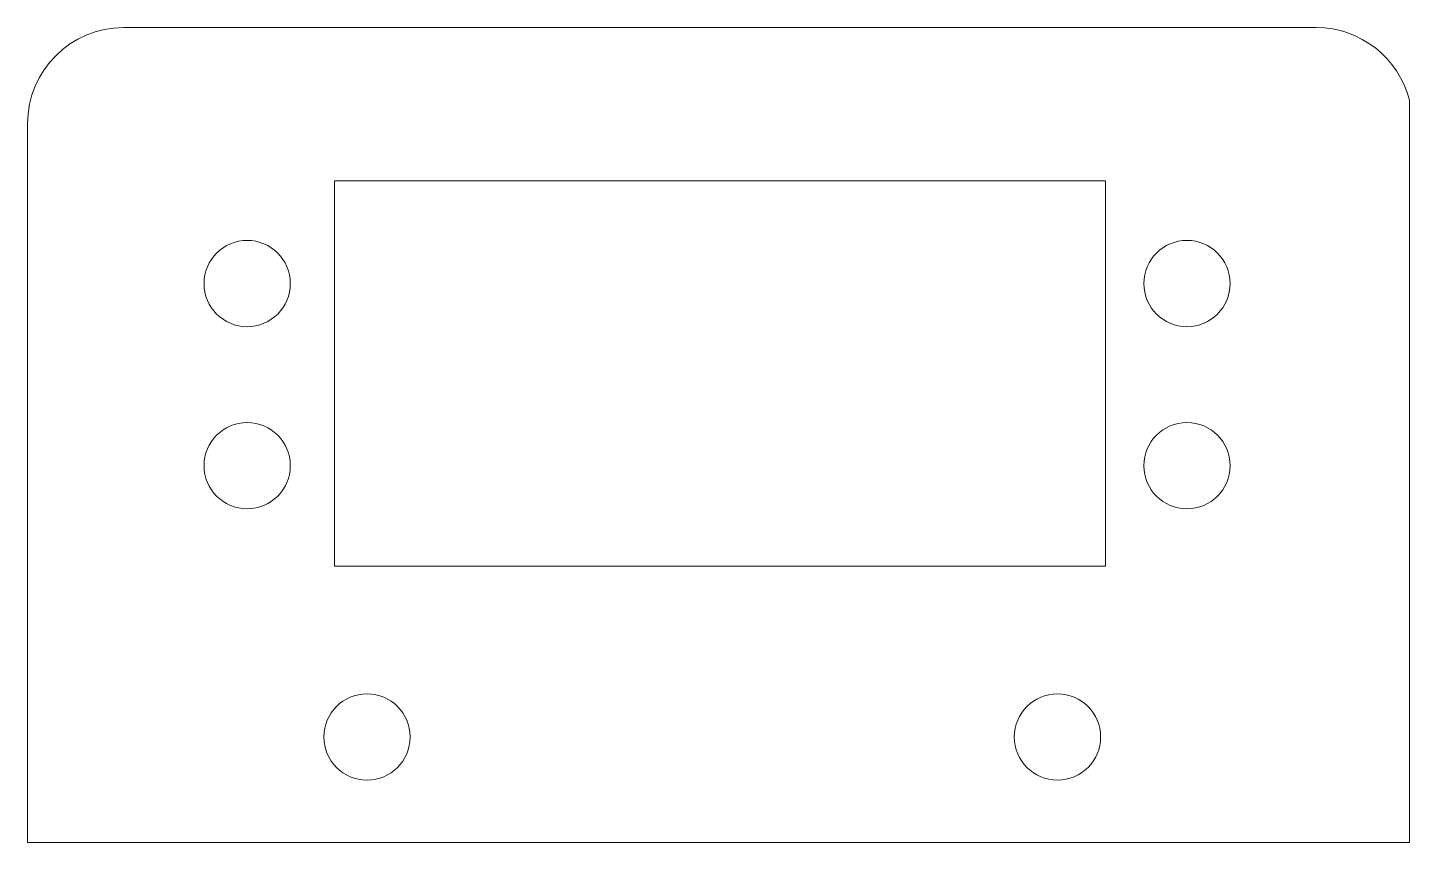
# Model space of a CAD drawing. Header units: millimetres. Extents: x -36.1 to 35.9, y -19.9 to 22.6.
import ezdxf

# ---------------------------------------------------------------- set-up
doc = ezdxf.new("R2010")
doc.units = ezdxf.units.MM

msp = doc.modelspace()

# ---------------------------------------------------------------- linework, layer by layer
at = {"color": 7, "linetype": 'Continuous', "lineweight": 15}
for p, q in [((-31.096, 22.55), (31.096, 22.55)), ((35.947, 18.763), (35.947, -19.95)), ((-36.096, -19.95), (-36.096, 17.55)), ((20.1, 14.55), (-20.1, 14.55)), ((-20.1, -5.55), (-20.1, 14.55)), ((20.1, -5.55), (20.1, 14.55)), ((20.1, -5.55), (-20.1, -5.55)), ((35.947, -19.95), (-36.096, -19.95))]:
    msp.add_line(p, q, dxfattribs=at)
for centre in [(-24.65, 9.2), (24.35, 9.2), (-24.65, -0.3), (24.35, -0.3), (-18.4, -14.45), (17.6, -14.45)]:
    msp.add_circle(centre, 2.25, dxfattribs=at)
for centre, start, end in [((-31.096, 17.55), 90, 180), ((31.096, 17.55), 14.03624, 90)]:
    msp.add_arc(centre, 5, start, end, dxfattribs=at)

doc.saveas('drawing.dxf')
